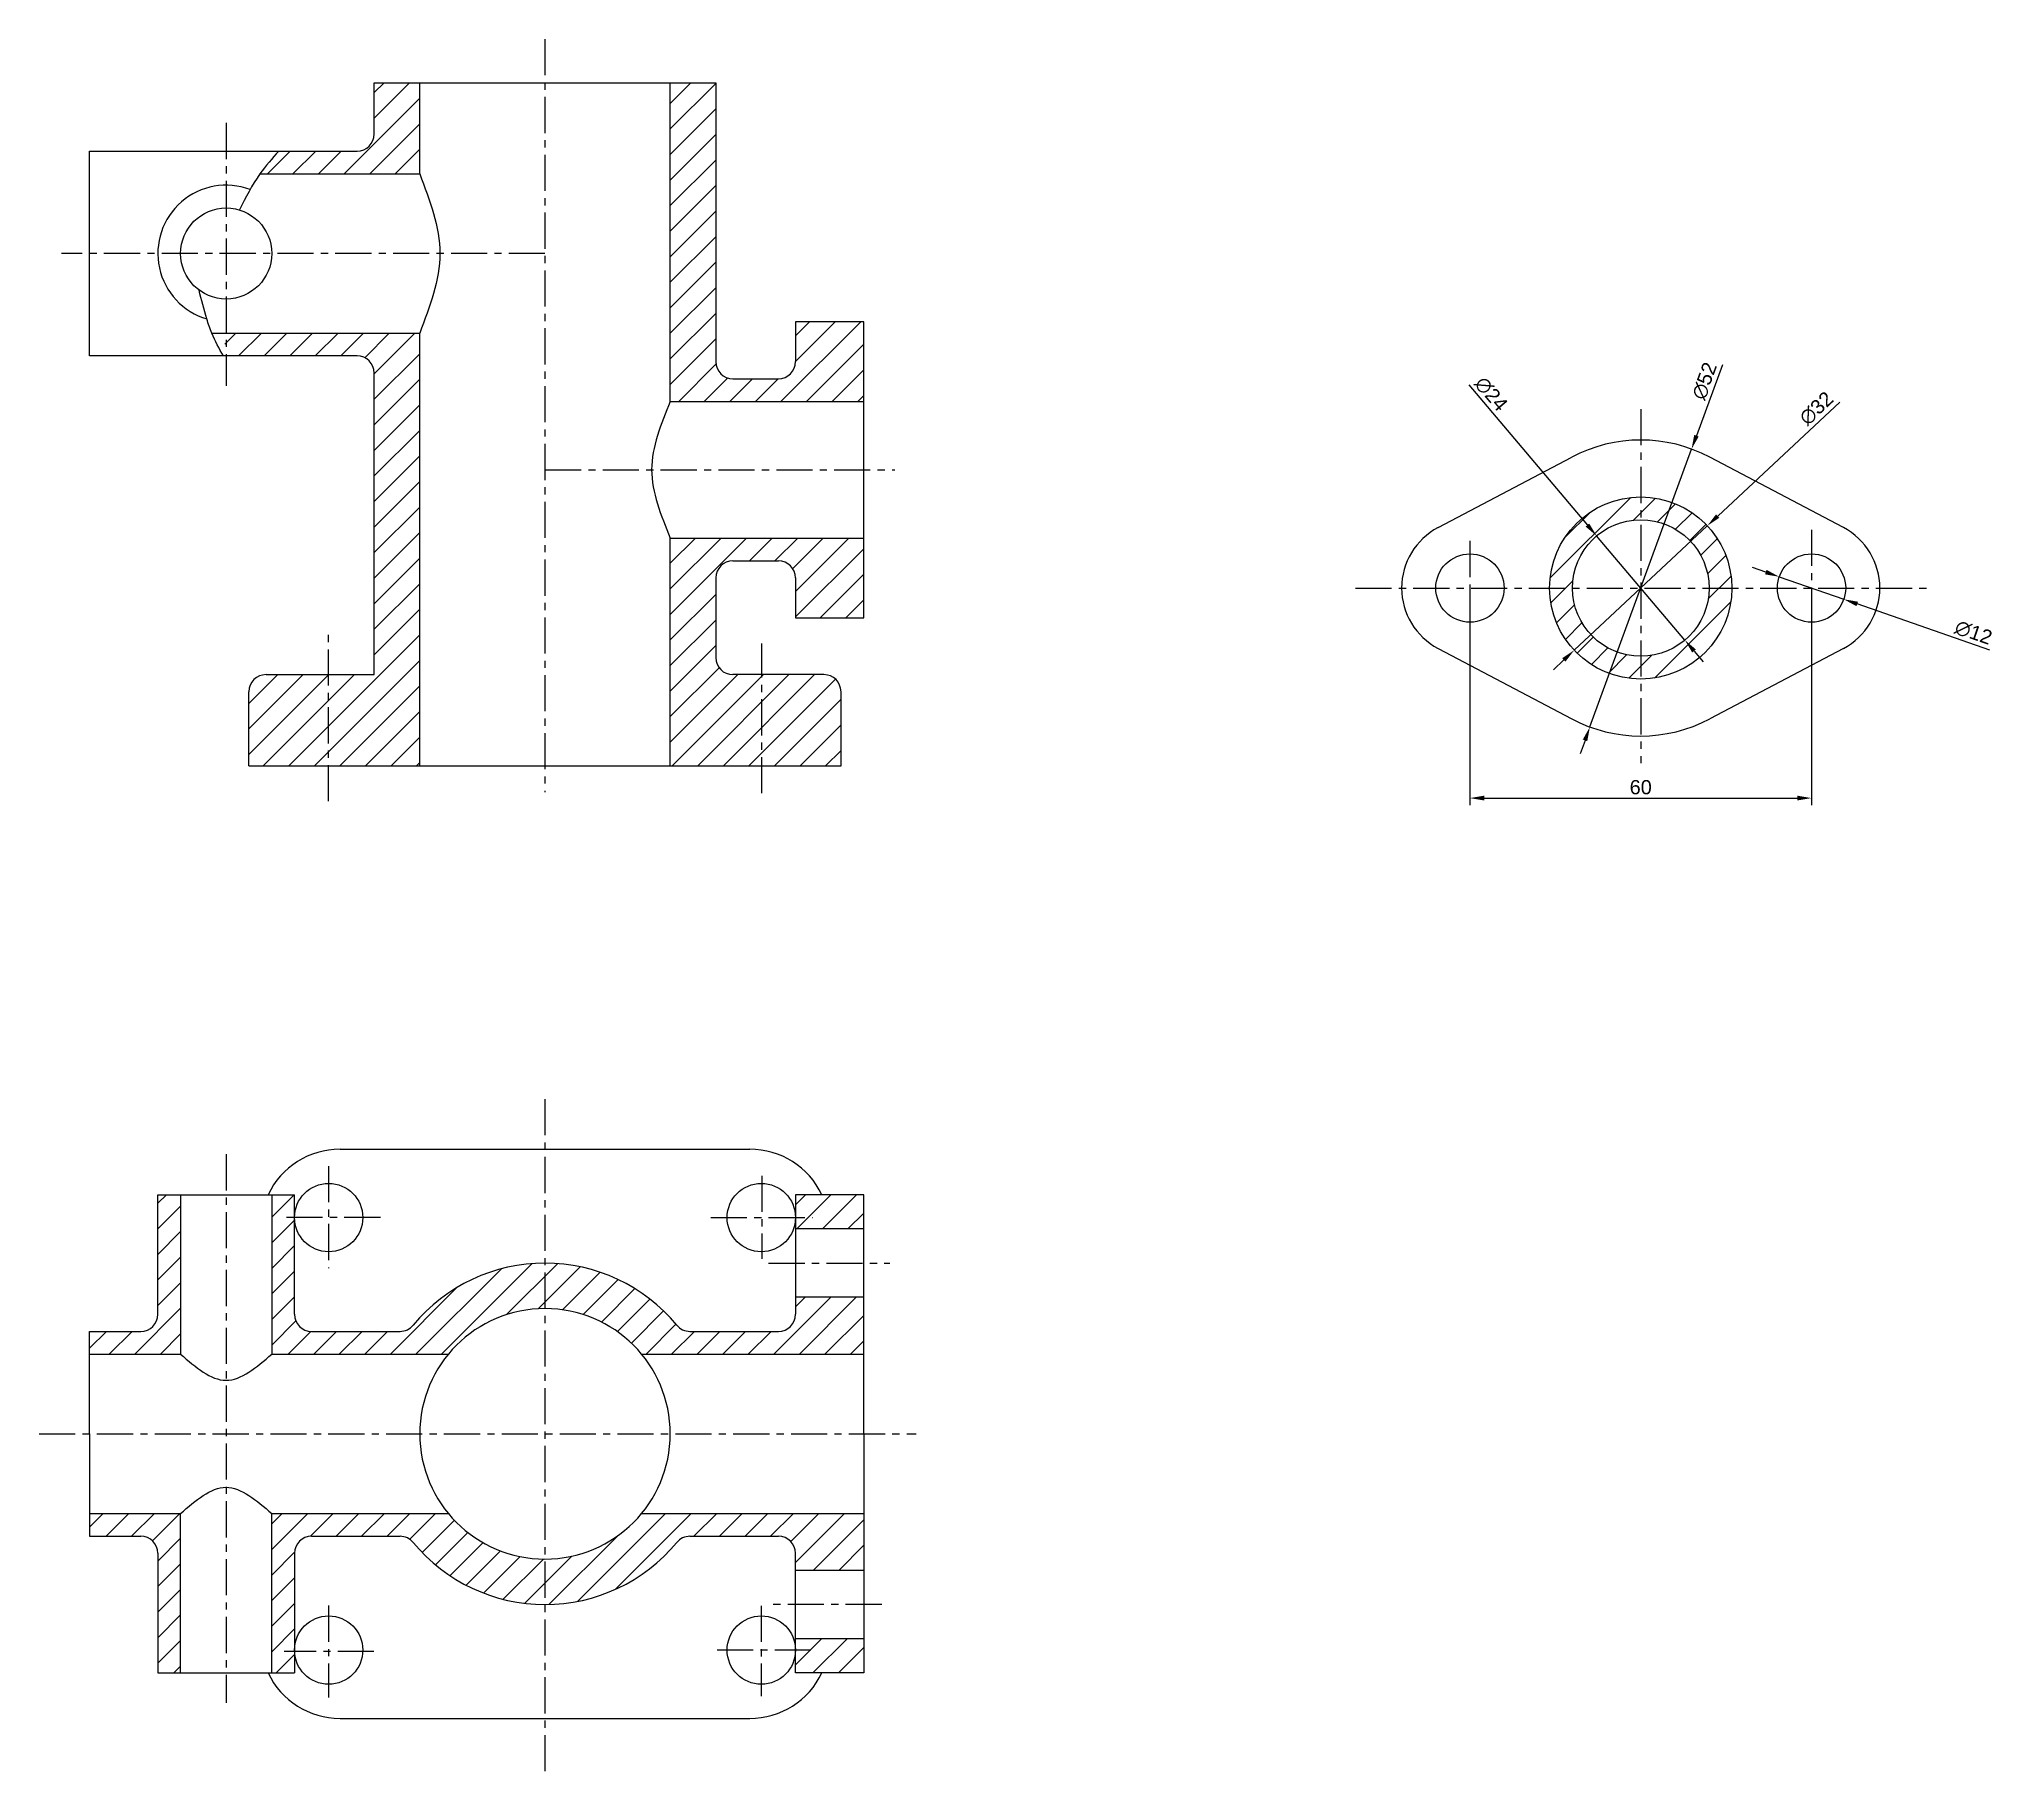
# Model space of a CAD drawing. Header units: millimetres. Extents: x 3163 to 3506, y 1642 to 1947.
import ezdxf

# ---------------------------------------------------------------- set-up
doc = ezdxf.new("R2010")
doc.units = ezdxf.units.MM
doc.linetypes.add('CENTER', pattern=[50.8, 31.75, -6.35, 6.35, -6.35])
doc.layers.add('中心线', color=7, linetype='CENTER')
doc.styles.get("Standard").update_dxf_attribs({"font": 'arial.ttf'})
doc.dimstyles.new('ISO-25', dxfattribs={"dimtxt": 2.5, "dimasz": 2.5, "dimexe": 1.25, "dimexo": 0.625, "dimtad": 1, "dimtxsty": 'Standard', "dimcen": 2.5, "dimadec": 0, "dimazin": 0, "dimtfac": 1, "dimtmove": 0, "dimatfit": 3, "dimfxl": 1, "dimarcsym": 0})

# ---------------------------------------------------------------- blocks, each defined once
blk = doc.blocks.new('*D1')
at = {"color": 0, "lineweight": -2, "transparency": 16777216}
for p, q in [((3414.1, 1849.77), (3414.1, 1812.24)), ((3474.1, 1849.77), (3474.1, 1812.24)), ((3416.6, 1813.49), (3471.6, 1813.49))]:
    blk.add_line(p, q, dxfattribs=at)
at = {"color": 0, "transparency": 16777216}
for points in [[(3416.6, 1813.91), (3416.6, 1813.07), (3414.1, 1813.49)], [(3471.6, 1813.91), (3471.6, 1813.07), (3474.1, 1813.49)]]:
    blk.add_solid(points, dxfattribs=at)
at = {"layer": 'Defpoints', "color": 0, "transparency": 16777216}
for p in [(3414.1, 1850.4), (3474.1, 1850.4), (3474.1, 1813.49)]:
    blk.add_point(p, dxfattribs=at)
at = {"color": 0, "transparency": 16777216, "insert": (3444.1, 1815.39), "char_height": 2.5, "attachment_point": 5}
blk.add_mtext('60', dxfattribs=at)
blk = doc.blocks.new('*D2')
at = {"color": 0, "lineweight": -2, "transparency": 16777216}
for p, q in [((3413.88, 1886.1), (3434.73, 1861.46)), ((3451.86, 1841.24), (3436.35, 1859.56)), ((3453.47, 1839.33), (3455.09, 1837.42))]:
    blk.add_line(p, q, dxfattribs=at)
at = {"color": 0, "transparency": 16777216}
for points in [[(3435.05, 1861.73), (3434.42, 1861.19), (3436.35, 1859.56)], [(3453.79, 1839.6), (3453.15, 1839.06), (3451.86, 1841.24)]]:
    blk.add_solid(points, dxfattribs=at)
at = {"layer": 'Defpoints', "color": 0, "transparency": 16777216}
for p in [(3436.35, 1859.56), (3451.86, 1841.24)]:
    blk.add_point(p, dxfattribs=at)
at = {"color": 0, "transparency": 16777216, "insert": (3417.82, 1884.49), "char_height": 2.5, "attachment_point": 5, "rotation": 310.25}
blk.add_mtext('∅24', dxfattribs=at)
blk = doc.blocks.new('*D3')
at = {"color": 0, "lineweight": -2, "transparency": 16777216}
for p, q in [((3479.06, 1883.08), (3457.62, 1863.03)), ((3432.42, 1839.47), (3455.79, 1861.32)), ((3430.59, 1837.76), (3428.76, 1836.05))]:
    blk.add_line(p, q, dxfattribs=at)
at = {"color": 0, "transparency": 16777216}
for points in [[(3457.33, 1863.34), (3457.9, 1862.73), (3455.79, 1861.32)], [(3430.31, 1838.07), (3430.87, 1837.46), (3432.42, 1839.47)]]:
    blk.add_solid(points, dxfattribs=at)
at = {"layer": 'Defpoints', "color": 0, "transparency": 16777216}
for p in [(3455.79, 1861.32), (3432.42, 1839.47)]:
    blk.add_point(p, dxfattribs=at)
at = {"color": 0, "transparency": 16777216, "insert": (3474.96, 1881.95), "char_height": 2.5, "attachment_point": 5, "rotation": 43.0775}
blk.add_mtext('∅32', dxfattribs=at)
blk = doc.blocks.new('*D4')
at = {"color": 0, "lineweight": -2, "transparency": 16777216}
for p, q in [((3458.45, 1889.63), (3453.89, 1877.16)), ((3435.17, 1825.98), (3453.03, 1874.81)), ((3434.32, 1823.63), (3433.46, 1821.28))]:
    blk.add_line(p, q, dxfattribs=at)
at = {"color": 0, "transparency": 16777216}
for points in [[(3453.5, 1877.31), (3454.28, 1877.02), (3453.03, 1874.81)], [(3433.92, 1823.77), (3434.71, 1823.49), (3435.17, 1825.98)]]:
    blk.add_solid(points, dxfattribs=at)
at = {"layer": 'Defpoints', "color": 0, "transparency": 16777216}
for p in [(3453.03, 1874.81), (3435.17, 1825.98)]:
    blk.add_point(p, dxfattribs=at)
at = {"color": 0, "transparency": 16777216, "insert": (3455.31, 1886.78), "char_height": 2.5, "attachment_point": 5, "rotation": 69.9141}
blk.add_mtext('∅52', dxfattribs=at)
blk = doc.blocks.new('*D5')
at = {"color": 0, "lineweight": -2, "transparency": 16777216}
for p, q in [((3466.08, 1853.19), (3463.72, 1854.02)), ((3468.44, 1852.37), (3479.77, 1848.42)), ((3505.45, 1839.47), (3482.13, 1847.6))]:
    blk.add_line(p, q, dxfattribs=at)
at = {"color": 0, "transparency": 16777216}
for points in [[(3466.21, 1853.59), (3465.94, 1852.8), (3468.44, 1852.37)], [(3482.27, 1847.99), (3481.99, 1847.21), (3479.77, 1848.42)]]:
    blk.add_solid(points, dxfattribs=at)
at = {"layer": 'Defpoints', "color": 0, "transparency": 16777216}
for p in [(3468.44, 1852.37), (3479.77, 1848.42)]:
    blk.add_point(p, dxfattribs=at)
at = {"color": 0, "transparency": 16777216, "insert": (3502.55, 1842.57), "char_height": 2.5, "attachment_point": 5, "rotation": 340.7872}
blk.add_mtext('∅12', dxfattribs=at)

msp = doc.modelspace()

# ---------------------------------------------------------------- hatches: boundary and pattern name
at = {"layer": 'Defpoints'}
h = msp.add_hatch(dxfattribs=at)
h.set_pattern_fill('ANSI31', color=256)
edge = h.paths.add_edge_path()
edge.add_line((3221.618, 1835.175), (3202.618, 1835.175))
edge.add_arc((3202.618, 1832.175), 3, 90, 180)
edge.add_line((3199.618, 1832.175), (3199.618, 1819.175))
edge.add_line((3199.618, 1819.175), (3229.618, 1819.175))
edge.add_line((3229.618, 1819.175), (3229.618, 1895.175))
edge.add_line((3229.618, 1895.175), (3194.405, 1895.175))
edge.add_spline(control_points=[(3194.405, 1895.175), (3195.071, 1893.842), (3195.736, 1892.508), (3196.401, 1891.175)], knot_values=[8.7962223, 8.7962223, 8.7962223, 8.7962223, 13.2667066, 13.2667066, 13.2667066, 13.2667066], degree=3, periodic=0)
edge.add_line((3196.401, 1891.175), (3218.618, 1891.175))
edge.add_arc((3218.618, 1888.175), 3, 0, 90, ccw=False)
edge.add_line((3221.618, 1888.175), (3221.618, 1835.175))
h.paths.add_polyline_path([(3273.618, 1883.175), (3307.618, 1883.175), (3307.618, 1897.175), (3295.618, 1897.175), (3295.618, 1890.175, -0.4142136), (3292.618, 1887.175), (3284.618, 1887.175, -0.4142136), (3281.618, 1890.175), (3281.618, 1939.175), (3273.618, 1939.175)])
h.paths.add_polyline_path([(3307.618, 1859.175), (3273.618, 1859.175), (3273.618, 1819.175), (3303.618, 1819.175), (3303.618, 1832.175, 0.4142136), (3300.618, 1835.175), (3284.618, 1835.175, -0.4142136), (3281.618, 1838.175), (3281.618, 1852.175, -0.4142136), (3284.618, 1855.175), (3292.618, 1855.175, -0.4142136), (3295.618, 1852.175), (3295.618, 1845.175), (3307.618, 1845.175)])
h = msp.add_hatch(dxfattribs=at)
h.set_pattern_fill('ANSI31', color=256)
h.paths.add_polyline_path([(3460.103, 1850.396, 1), (3428.103, 1850.396, 1)])
h.paths.add_polyline_path([(3432.103, 1850.396, -1), (3456.103, 1850.396, -1)], flags=16)
h.paths.add_polyline_path([(3187.618, 1743.785), (3183.618, 1743.785), (3183.618, 1722.785, -0.4142136), (3180.618, 1719.785), (3171.618, 1719.785), (3171.618, 1715.785), (3187.618, 1715.785)])
h.paths.add_polyline_path([(3207.618, 1743.785), (3203.618, 1743.785), (3203.618, 1715.785), (3234.647, 1715.785, -0.4714045), (3268.589, 1715.785), (3307.618, 1715.785), (3307.618, 1725.785), (3295.618, 1725.785), (3295.618, 1722.785, -0.4142136), (3292.618, 1719.785), (3277.074, 1719.785, -0.2238875), (3274.76, 1720.876, 0.4714045), (3228.476, 1720.876, -0.2238875), (3226.162, 1719.785), (3210.618, 1719.785, -0.4142136), (3207.618, 1722.785)])
h.paths.add_polyline_path([(3187.618, 1687.785), (3171.618, 1687.785), (3171.618, 1683.785), (3180.618, 1683.785, -0.4142136), (3183.618, 1680.785), (3183.618, 1659.785), (3187.618, 1659.785)])
h.paths.add_polyline_path([(3234.647, 1687.785), (3203.618, 1687.785), (3203.618, 1659.785), (3207.618, 1659.785), (3207.618, 1680.785, -0.4142136), (3210.618, 1683.785), (3226.162, 1683.785, -0.2238875), (3228.476, 1682.694, 0.4714045), (3274.76, 1682.694, -0.2238875), (3277.074, 1683.785), (3292.618, 1683.785, -0.4142136), (3295.618, 1680.785), (3295.618, 1677.785), (3307.618, 1677.785), (3307.618, 1687.785), (3268.589, 1687.785, -0.4714045)])
h.paths.add_polyline_path([(3307.618, 1743.785), (3295.618, 1743.785), (3295.618, 1737.785), (3307.618, 1737.785)], flags=17)
h.paths.add_polyline_path([(3307.618, 1665.785), (3295.618, 1665.785), (3295.618, 1659.785), (3307.618, 1659.785)], flags=17)
at = {"layer": '中心线', "ltscale": 0.2}
h = msp.add_hatch(dxfattribs=at)
h.set_pattern_fill('ANSI31', color=256)
edge = h.paths.add_edge_path()
edge.add_line((3229.618, 1939.175), (3221.618, 1939.175))
edge.add_line((3221.618, 1939.175), (3221.618, 1930.175))
edge.add_arc((3218.618, 1930.175), 3, -90, 0, ccw=False)
edge.add_line((3218.618, 1927.175), (3204.849, 1927.175))
edge.add_spline(control_points=[(3204.849, 1927.175), (3203.695, 1925.878), (3202.541, 1924.581), (3201.545, 1923.175)], knot_values=[0, 0, 0, 0, 5.1882125, 5.1882125, 5.1882125, 5.1882125], degree=3, periodic=0)
edge.add_line((3201.545, 1923.175), (3229.618, 1923.175))
edge.add_line((3229.618, 1923.175), (3229.618, 1939.175))

# ---------------------------------------------------------------- linework, layer by layer
for p, q in [((3221.618, 1930.175), (3221.618, 1939.175)), ((3221.618, 1939.175), (3281.618, 1939.175)), ((3229.618, 1923.175), (3229.618, 1939.175)), ((3273.618, 1883.175), (3273.618, 1939.175)), ((3281.618, 1939.175), (3281.618, 1890.175)), ((3171.618, 1891.175), (3171.618, 1927.175)), ((3171.618, 1927.175), (3218.618, 1927.175)), ((3201.545, 1923.175), (3229.618, 1923.175)), ((3193.09, 1895.175), (3229.618, 1895.175)), ((3229.618, 1819.175), (3229.618, 1895.175)), ((3307.618, 1897.175), (3295.618, 1897.175)), ((3295.618, 1897.175), (3295.618, 1890.175)), ((3307.618, 1845.175), (3307.618, 1897.175)), ((3218.618, 1891.175), (3171.618, 1891.175)), ((3221.618, 1835.175), (3221.618, 1888.175)), ((3284.618, 1887.175), (3292.618, 1887.175)), ((3273.618, 1883.175), (3307.618, 1883.175)), ((3408.503, 1861.009), (3431.969, 1873.392)), ((3479.703, 1861.009), (3456.236, 1873.392)), ((3273.618, 1819.175), (3273.618, 1859.175)), ((3273.618, 1859.175), (3307.618, 1859.175)), ((3284.618, 1855.175), (3292.618, 1855.175)), ((3281.618, 1852.175), (3281.618, 1838.175)), ((3295.618, 1852.175), (3295.618, 1845.175)), ((3295.618, 1845.175), (3307.618, 1845.175)), ((3408.503, 1839.783), (3431.969, 1827.401)), ((3479.703, 1839.783), (3456.236, 1827.401)), ((3199.618, 1819.175), (3199.618, 1832.175)), ((3202.618, 1835.175), (3221.618, 1835.175)), ((3300.618, 1835.175), (3284.618, 1835.175)), ((3303.618, 1819.175), (3303.618, 1832.175)), ((3199.618, 1819.175), (3303.618, 1819.175)), ((3215.618, 1751.785), (3287.618, 1751.785)), ((3183.618, 1722.785), (3183.618, 1743.785)), ((3183.618, 1743.785), (3207.618, 1743.785)), ((3187.618, 1743.785), (3187.618, 1715.785)), ((3203.618, 1743.785), (3203.618, 1715.785)), ((3207.618, 1722.785), (3207.618, 1743.785)), ((3307.618, 1743.785), (3295.618, 1743.785)), ((3295.618, 1743.785), (3295.618, 1722.785)), ((3307.618, 1701.785), (3307.618, 1743.785)), ((3307.618, 1737.785), (3295.618, 1737.785)), ((3307.618, 1725.785), (3295.618, 1725.785)), ((3171.618, 1715.785), (3171.618, 1719.785)), ((3171.618, 1719.785), (3180.618, 1719.785)), ((3210.618, 1719.785), (3226.162, 1719.785)), ((3277.074, 1719.785), (3292.618, 1719.785)), ((3171.618, 1715.785), (3187.618, 1715.785)), ((3171.618, 1701.785), (3171.618, 1715.785)), ((3203.618, 1715.785), (3234.647, 1715.785)), ((3268.589, 1715.785), (3307.618, 1715.785)), ((3171.618, 1701.785), (3171.618, 1687.785)), ((3307.618, 1701.785), (3307.618, 1659.785)), ((3171.618, 1687.785), (3187.618, 1687.785)), ((3171.618, 1687.785), (3171.618, 1683.785)), ((3187.618, 1659.785), (3187.618, 1687.785)), ((3203.618, 1659.785), (3203.618, 1687.785)), ((3203.618, 1687.785), (3234.647, 1687.785)), ((3268.589, 1687.785), (3307.618, 1687.785)), ((3171.618, 1683.785), (3180.618, 1683.785)), ((3210.618, 1683.785), (3226.162, 1683.785)), ((3277.074, 1683.785), (3292.618, 1683.785)), ((3183.618, 1680.785), (3183.618, 1659.785)), ((3207.618, 1680.785), (3207.618, 1659.785)), ((3295.618, 1659.785), (3295.618, 1680.785)), ((3307.618, 1677.785), (3295.618, 1677.785)), ((3307.618, 1665.785), (3295.618, 1665.785)), ((3183.618, 1659.785), (3207.618, 1659.785)), ((3307.618, 1659.785), (3295.618, 1659.785)), ((3215.618, 1651.785), (3287.618, 1651.785))]:
    msp.add_line(p, q)
for centre, radius in [((3195.618, 1909.175), 8), ((3444.103, 1850.396), 16), ((3444.103, 1850.396), 12), ((3414.103, 1850.396), 6), ((3474.103, 1850.396), 6), ((3213.618, 1739.785), 6), ((3289.618, 1739.785), 6), ((3213.618, 1663.785), 6), ((3289.618, 1663.785), 6)]:
    msp.add_circle(centre, radius)
for centre, radius, start, end in [((3218.618, 1930.175), 3, 270, 0), ((3195.618, 1909.175), 12, 69.47328, 253.52774), ((3218.618, 1888.175), 3, 0, 90), ((3284.618, 1890.175), 3, 180, 270), ((3292.618, 1890.175), 3, 270, 0), ((3444.103, 1850.396), 26, 62.18186, 117.81814), ((3414.103, 1850.396), 12, 117.81814, 242.18186), ((3474.103, 1850.396), 12, 297.81814, 62.18186), ((3284.618, 1852.175), 3, 90, 180), ((3292.618, 1852.175), 3, 0, 90), ((3284.618, 1838.175), 3, 180, 270), ((3202.618, 1832.175), 3, 90, 180), ((3300.618, 1832.175), 3, 0, 90), ((3444.103, 1850.396), 26, 242.18186, 297.81814), ((3215.618, 1737.785), 14, 90, 154.62307), ((3287.618, 1737.785), 14, 25.37693, 90), ((3251.618, 1701.785), 30, 39.5212, 140.4788), ((3180.618, 1722.785), 3, 270, 0), ((3210.618, 1722.785), 3, 180, 270), ((3251.618, 1701.785), 22, 0, 180), ((3292.618, 1722.785), 3, 270, 0), ((3226.162, 1722.785), 3, 270, 320.4788), ((3277.074, 1722.785), 3, 219.5212, 270), ((3251.618, 1701.785), 22, 180, 0), ((3180.618, 1680.785), 3, 0, 90), ((3210.618, 1680.785), 3, 90, 180), ((3226.162, 1680.785), 3, 39.5212, 90), ((3251.618, 1701.785), 30, 219.5212, 320.4788), ((3277.074, 1680.785), 3, 90, 140.4788), ((3292.618, 1680.785), 3, 360, 90), ((3215.618, 1665.785), 14, 205.37693, 270), ((3287.618, 1665.785), 14, 270, 334.62307)]:
    msp.add_arc(centre, radius, start, end)
for points in [[(3204.849, 1927.175), (3201.545, 1923.175), (3197.972, 1916.821)], [(3273.618, 1883.175), (3270.346, 1871.196), (3273.618, 1859.175)], [(3187.618, 1715.785), (3195.583, 1711.187), (3203.618, 1715.785)], [(3187.618, 1687.785), (3195.583, 1692.384), (3203.618, 1687.785)]]:
    msp.add_spline(points, degree=3)
at = {"ltscale": 0.2}
for points in [[(3229.618, 1923.175), (3233.141, 1909.175), (3229.618, 1895.175)], [(3195.118, 1891.175), (3193.09, 1895.175), (3192.215, 1897.668), (3190.854, 1902.748)]]:
    msp.add_spline(points, degree=3, dxfattribs=at)
at = {"layer": '中心线', "ltscale": 0.2}
for p, q in [((3251.618, 1946.843), (3251.618, 1814.53)), ((3195.618, 1932.119), (3195.618, 1885.915)), ((3251.618, 1909.175), (3166.67, 1909.175)), ((3444.103, 1881.832), (3444.103, 1819.622)), ((3251.618, 1871.175), (3313.097, 1871.175)), ((3474.103, 1860.647), (3474.103, 1840.514)), ((3414.103, 1858.662), (3414.103, 1840.346)), ((3393.98, 1850.396), (3494.276, 1850.396)), ((3213.618, 1812.94), (3213.618, 1842.413)), ((3289.683, 1814.343), (3289.683, 1840.658)), ((3251.618, 1760.606), (3251.618, 1641.682)), ((3195.618, 1750.901), (3195.618, 1654.525)), ((3213.618, 1748.815), (3213.618, 1730.89)), ((3289.683, 1747.121), (3289.683, 1732.556)), ((3222.714, 1739.785), (3205.667, 1739.785)), ((3280.75, 1739.785), (3298.617, 1739.785)), ((3290.891, 1731.785), (3312.194, 1731.785)), ((3162.758, 1701.785), (3316.826, 1701.785)), ((3213.618, 1671.594), (3213.618, 1655.455)), ((3289.618, 1671.576), (3289.618, 1655.713)), ((3310.771, 1671.785), (3291.456, 1671.785)), ((3298.346, 1663.785), (3280.846, 1663.785)), ((3221.575, 1663.525), (3205.794, 1663.525))]:
    msp.add_line(p, q, dxfattribs=at)

# ---------------------------------------------------------------- dimensions: what is measured, and where the dimension line sits
for p1, p2, picture, middle in [((3435.174, 1825.978), (3453.032, 1874.815), '*D4', (3457.158, 1886.099)), ((3451.856, 1841.237), (3436.349, 1859.555), '*D2', (3416.316, 1883.22)), ((3432.416, 1839.468), (3455.79, 1861.324), '*D3', (3476.308, 1880.51)), ((3468.437, 1852.371), (3479.769, 1848.422), '*D5', (3501.898, 1840.71))]:
    dim = msp.add_diameter_dim_2p(p1=p1, p2=p2, dimstyle='ISO-25')
    dim.commit()
    dim.dimension.update_dxf_attribs({"geometry": picture, "text_midpoint": middle, "dimtype": 163})
dim = msp.add_linear_dim(base=(3474.103, 1813.49), p1=(3414.103, 1850.396), p2=(3474.103, 1850.396), dimstyle='ISO-25')
dim.commit()
dim.dimension.update_dxf_attribs({"geometry": '*D1', "text_midpoint": (3444.103, 1815.391)})

doc.saveas('drawing.dxf')
